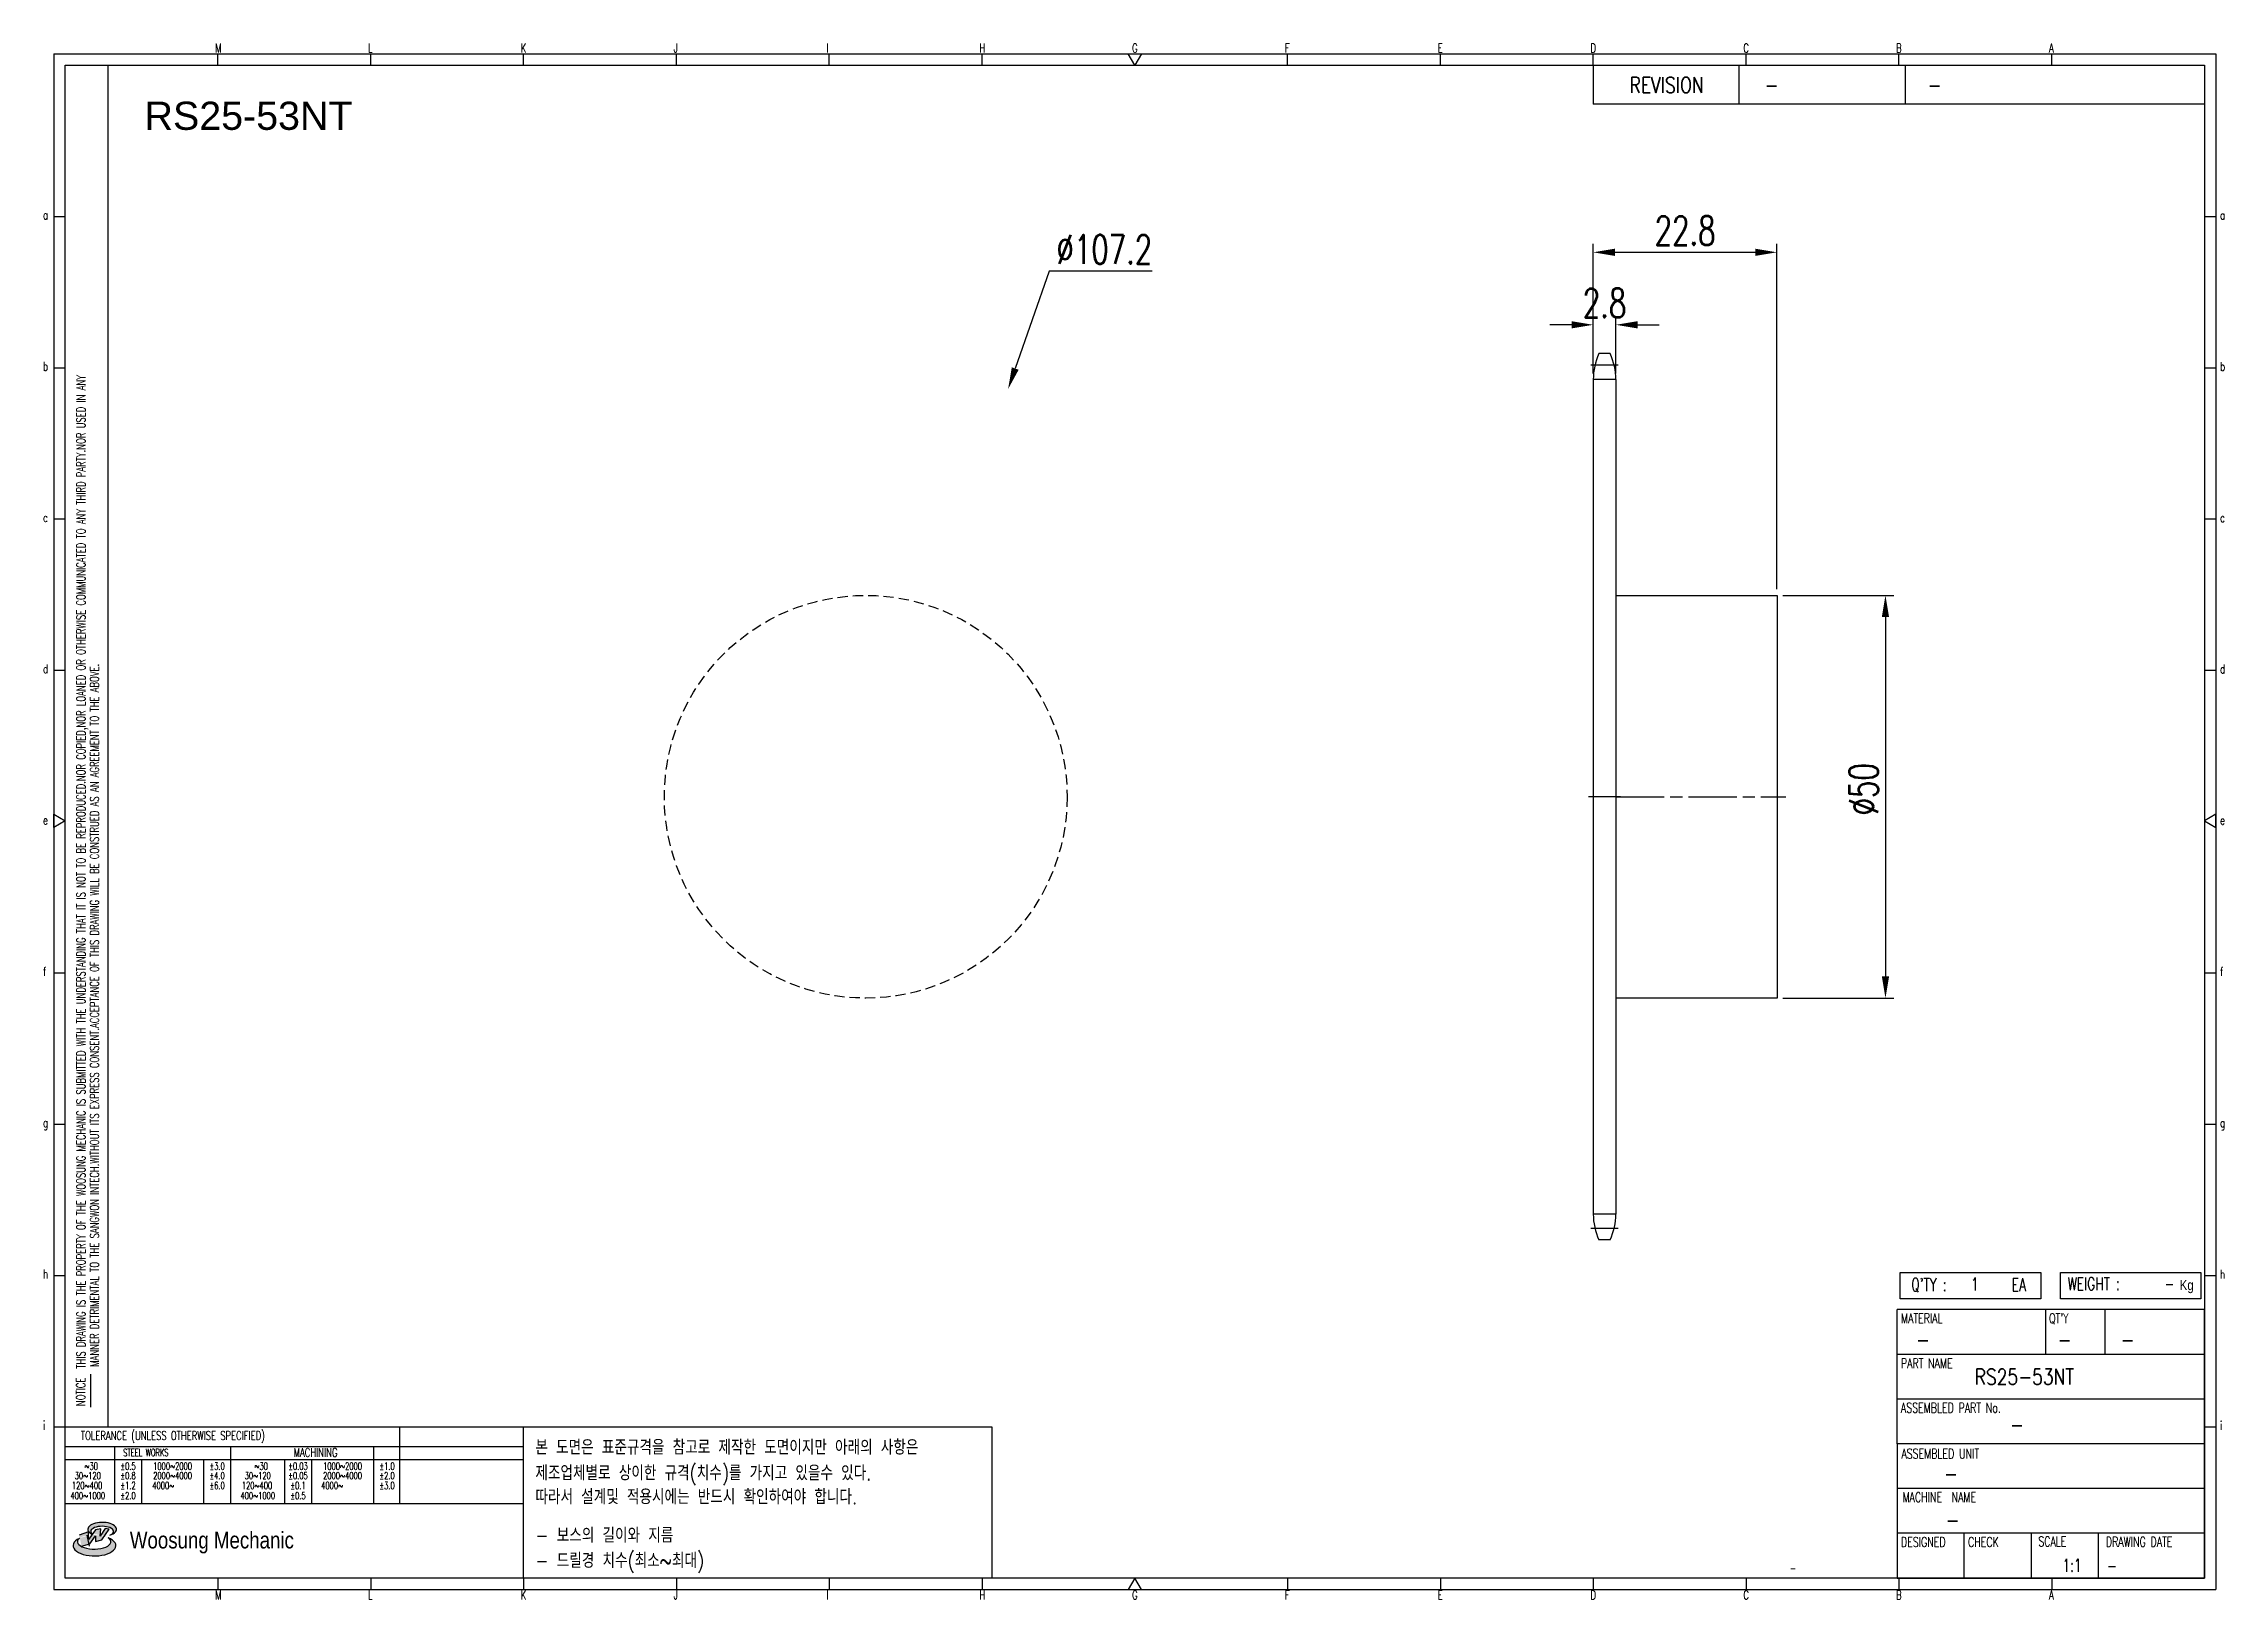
# Model space of a CAD drawing. Header units: millimetres. Extents: x -66803 to -66532, y 2093 to 2286.
import ezdxf
from ezdxf.enums import TextEntityAlignment as Align

# ---------------------------------------------------------------- set-up
doc = ezdxf.new("R2010")
doc.units = ezdxf.units.MM
for name, pattern in [('AM_ISO02W050', [7.5, 6, -1.5]), ('AM_ISO02W050x2', [3.75, 3, -0.75]), ('AM_ISO08W050', [18, 12, -1.5, 3, -1.5]), ('AM_ISO08W050x2', [9, 6, -0.75, 1.5, -0.75]), ('HIDDEN', [9.525, 6.35, -3.175])]:
    doc.linetypes.add(name, pattern=pattern)
for name, color, linetype, lineweight in [('AM_3N', 6, 'AM_ISO02W050', 25), ('AM_7', 4, 'AM_ISO08W050', 25), ('AM_7N', 4, 'AM_ISO08W050', 25)]:
    doc.layers.add(name, color=color, linetype=linetype, lineweight=lineweight)
for name, color, linetype in [('S-DIM', 7, 'Continuous'), ('TITLE', 7, 'Continuous'), ('도면레이아웃', 7, 'Continuous')]:
    doc.layers.add(name, color=color, linetype=linetype)
doc.styles.add('HAN', font='ROMANS.shx', dxfattribs={"width": 0.7, "bigfont": 'whgtxt.shx'})
doc.styles.add('HKD_ST2', font='romans.shx', dxfattribs={"width": 0.7, "height": 4, "bigfont": '@extfont2.shx'})
doc.styles.add('HSG', font='SIMPLEX.shx', dxfattribs={"width": 0.7, "bigfont": 'HSG.shx'})
doc.styles.add('ROMANS', font='romans.shx', dxfattribs={"width": 0.7, "bigfont": 'whgtxt.shx'})
doc.styles.add('SLDTEXTSTYLE4', font='arial.ttf', dxfattribs={"width": 0.8})
doc.styles.get("Standard").update_dxf_attribs({"font": 'arial.ttf'})
doc.dimstyles.new('APP4.5', dxfattribs={"dimscale": 1.5, "dimtxt": 2.4, "dimasz": 1.8, "dimexe": 0.7, "dimexo": 0.5, "dimgap": 0.6, "dimtad": 1, "dimtoh": 1, "dimdec": 1, "dimrnd": 0.01, "dimzin": 9, "dimdsep": 46, "dimtxsty": 'HSG', "dimcen": 0, "dimclrd": 1, "dimclre": 1, "dimclrt": 256, "dimazin": 2, "dimtp": 1, "dimtm": 1, "dimtfac": 0.5, "dimtdec": 1, "dimtofl": 0, "dimtmove": 0, "dimatfit": 3, "dimfxl": 0.7, "dimtvp": 1, "dimtolj": 2, "dimlwd": -1, "dimlwe": -1, "dimarcsym": 0})

# ---------------------------------------------------------------- blocks, each defined once
blk = doc.blocks.new('fyjkfytuj')
for p, q in [((-66537.93, 409.63), (-66517.93, 409.63)), ((-66517.93, 409.63), (-66517.93, 359.63)), ((-66517.93, 359.63), (-66537.93, 359.63))]:
    blk.add_line(p, q)
at = {"layer": 'AM_7N', "linetype": 'AM_ISO08W050x2'}
blk.add_line((-66537.93, 384.63), (-66516.85, 384.63), dxfattribs=at)
blk = doc.blocks.new('SUYWSHJH')
at = {"layer": '도면레이아웃'}
h = blk.add_hatch(color=10, dxfattribs=at)
h.paths.add_polyline_path([(1.544, 35.177), (1.554, 34.966), (1.779, 35.034), (2.054, 35.422), (1.908, 35.446), (1.728, 35.167), (1.741, 35.439), (1.547, 35.405), (1.292, 35.041), (1.295, 35.33), (0.943, 35.208), (1.03, 34.8), (1.336, 34.885)])
edge = h.paths.add_edge_path()
edge.add_ellipse((1.795, 35.421), major_axis=(-0.53, 0), ratio=0.487785, start_angle=122.36065, end_angle=403.39574)
edge.add_line((1.411, 35.244), (1.419, 35.261))
edge.add_ellipse((1.798, 35.344), major_axis=(-0.423, 0), ratio=0.444396, start_angle=131.58977, end_angle=386.19408, ccw=False)
edge = h.paths.add_edge_path()
edge.add_ellipse((1.512, 34.815), major_axis=(-0.793, 0), ratio=0.480113, start_angle=314.67633, end_angle=590.85213)
edge.add_ellipse((1.501, 34.958), major_axis=(-0.62, 0), ratio=0.43311, start_angle=331.7024, end_angle=574.42495, ccw=False)
for p, q in [((0, 90.118), (80.15, 90.118)), ((0, 90.118), (0, 33.191)), ((6.089, 89.693), (6.089, 90.118)), ((11.753, 89.693), (11.753, 90.118)), ((17.418, 89.693), (17.418, 90.118)), ((23.082, 89.693), (23.082, 90.118)), ((28.746, 89.693), (28.746, 90.118)), ((34.411, 89.693), (34.411, 90.118)), ((45.739, 89.693), (45.739, 90.118)), ((51.404, 89.693), (51.404, 90.118)), ((57.068, 89.693), (57.068, 90.118)), ((62.732, 89.693), (62.732, 90.118)), ((68.397, 89.693), (68.397, 90.118)), ((74.061, 89.693), (74.061, 90.118)), ((80.15, 90.118), (80.15, 33.191)), ((0, 84.085), (0.425, 84.085)), ((79.725, 84.085), (80.15, 84.085)), ((0, 78.478), (0.425, 78.478)), ((79.725, 78.478), (80.15, 78.478)), ((0, 72.87), (0.425, 72.87)), ((79.725, 72.87), (80.15, 72.87)), ((0, 67.262), (0.425, 67.262)), ((79.725, 67.262), (80.15, 67.262)), ((0, 56.047), (0.425, 56.047)), ((79.725, 56.047), (80.15, 56.047)), ((0, 50.439), (0.425, 50.439)), ((79.725, 50.439), (80.15, 50.439)), ((0, 44.832), (0.425, 44.832)), ((79.725, 44.832), (80.15, 44.832)), ((1.377, 39.947), (1.377, 41.174)), ((0, 39.224), (0.425, 39.224)), ((79.725, 39.224), (80.15, 39.224)), ((0, 33.191), (80.15, 33.191)), ((6.089, 33.616), (6.089, 33.191)), ((11.753, 33.616), (11.753, 33.191)), ((17.418, 33.616), (17.418, 33.191)), ((23.082, 33.616), (23.082, 33.191)), ((28.746, 33.616), (28.746, 33.191)), ((34.411, 33.616), (34.411, 33.191)), ((45.739, 33.616), (45.739, 33.191)), ((51.404, 33.616), (51.404, 33.191)), ((57.068, 33.616), (57.068, 33.191)), ((62.732, 33.616), (62.732, 33.191)), ((68.397, 33.616), (68.397, 33.191)), ((74.061, 33.616), (74.061, 33.191))]:
    blk.add_line(p, q)
at = {"color": 2}
for p, q in [((2.017, 39.224), (2.017, 89.693)), ((0.425, 39.224), (17.418, 39.224)), ((12.816, 39.224), (12.816, 36.382)), ((17.418, 33.616), (17.418, 39.224)), ((0.425, 38.487), (17.418, 38.487)), ((0.425, 38.012), (17.418, 38.012)), ((2.257, 38.487), (2.257, 36.382)), ((3.257, 38.012), (3.257, 36.382)), ((5.557, 38.012), (5.557, 36.382)), ((6.557, 38.5), (6.557, 36.382)), ((8.557, 38.012), (8.557, 36.382)), ((9.557, 38.026), (9.557, 36.382)), ((11.857, 38.487), (11.857, 36.382)), ((0.425, 36.382), (17.418, 36.382))]:
    blk.add_line(p, q, dxfattribs=at)
at = {"color": 6, "ltscale": 0.5}
for p, q in [((57.068, 89.693), (57.068, 88.246)), ((62.47, 89.693), (62.47, 88.246)), ((68.635, 89.693), (68.635, 88.246)), ((79.725, 88.246), (57.068, 88.246)), ((68.336, 38.59), (68.336, 43.563)), ((79.725, 43.563), (68.336, 43.563)), ((73.827, 43.563), (73.827, 41.905)), ((76.037, 43.563), (76.037, 41.905)), ((79.725, 38.59), (79.725, 43.563)), ((79.725, 41.905), (68.336, 41.905)), ((79.725, 40.248), (68.336, 40.248)), ((68.336, 38.59), (68.336, 33.616)), ((79.725, 38.59), (68.336, 38.59)), ((79.725, 33.616), (79.725, 38.59)), ((79.725, 36.932), (68.336, 36.932)), ((79.725, 35.274), (68.336, 35.274)), ((70.822, 33.616), (70.822, 35.274)), ((73.309, 33.616), (73.309, 35.274)), ((75.796, 33.616), (75.796, 35.274)), ((68.336, 33.616), (79.725, 33.616))]:
    blk.add_line(p, q, dxfattribs=at)
for points in [[(40.075, 89.693), (39.83, 90.118), (40.32, 90.118)], [(0.425, 89.693), (79.725, 89.693), (79.725, 33.616), (0.425, 33.616)], [(0.425, 61.679), (0, 61.433), (0, 61.924)], [(79.725, 61.679), (80.15, 61.433), (80.15, 61.924)], [(40.075, 33.616), (39.83, 33.191), (40.32, 33.191)]]:
    blk.add_lwpolyline(points, close=True)
at = {"layer": 'TITLE', "color": 20}
for p, q in [((68.449, 43.961), (68.449, 44.936)), ((68.449, 44.936), (73.654, 44.936)), ((73.654, 44.936), (73.654, 43.961)), ((74.39, 43.961), (74.39, 44.936)), ((74.39, 44.936), (79.595, 44.936)), ((79.595, 44.936), (79.595, 43.961)), ((73.654, 43.961), (68.449, 43.961)), ((79.595, 43.961), (74.39, 43.961))]:
    blk.add_line(p, q, dxfattribs=at)
at = {"layer": '도면레이아웃'}
for p, q in [((1.295, 35.33), (0.943, 35.208)), ((1.03, 34.8), (1.336, 34.885)), ((1.224, 35.208), (1.311, 34.8)), ((1.224, 35.208), (1.224, 35.208)), ((1.547, 35.405), (1.292, 35.041)), ((1.292, 35.041), (1.295, 35.33)), ((1.336, 34.885), (1.544, 35.177)), ((1.419, 35.261), (1.411, 35.244)), ((1.544, 35.177), (1.554, 34.966)), ((1.741, 35.439), (1.547, 35.405)), ((1.554, 34.966), (1.779, 35.034)), ((1.908, 35.446), (1.728, 35.167)), ((1.728, 35.167), (1.741, 35.439)), ((1.779, 35.034), (2.054, 35.422)), ((2.054, 35.422), (1.908, 35.446))]:
    blk.add_line(p, q, dxfattribs=at)
for centre, major_axis, ratio, start_param, end_param in [((1.795, 35.421), (-0.53, 0), 0.487785, 2.135596, 7.040584), ((1.512, 34.815), (-0.793, 0), 0.480113, 5.492138, 10.312315), ((1.501, 34.958), (-0.62, 0), 0.43311, 5.789299, 10.025607), ((1.798, 35.344), (-0.423, 0), 0.444396, 2.296675, 6.740358)]:
    blk.add_ellipse(centre, major_axis=major_axis, ratio=ratio, start_param=start_param, end_param=end_param, dxfattribs=at)
at = {"color": 4, "style": 'HKD_ST2', "width": 0.7}
for s, p in [('M', (5.988, 90.164)), ('L', (11.652, 90.164)), ('K', (17.316, 90.164)), ('J', (22.981, 90.164)), ('I', (28.645, 90.164)), ('H', (34.309, 90.164)), ('G', (39.974, 90.164)), ('F', (45.638, 90.164)), ('E', (51.302, 90.164)), ('D', (56.967, 90.164)), ('C', (62.631, 90.164)), ('B', (68.295, 90.164)), ('A', (73.96, 90.164)), ('a', (-0.395, 83.976)), ('a', (80.305, 83.97)), ('b', (-0.395, 78.368)), ('b', (80.305, 78.362)), ('c', (-0.395, 72.76)), ('c', (80.305, 72.754)), ('d', (-0.395, 67.153)), ('d', (80.305, 67.147)), ('e', (-0.395, 61.545)), ('e', (80.305, 61.539)), ('f', (-0.395, 55.937)), ('f', (80.305, 55.931)), ('g', (-0.395, 50.33)), ('g', (80.305, 50.324)), ('h', (-0.395, 44.722)), ('h', (80.305, 44.716)), ('i', (-0.395, 39.114)), ('i', (80.305, 39.108)), ('M', (5.988, 32.824)), ('L', (11.652, 32.824)), ('K', (17.316, 32.824)), ('J', (22.981, 32.824)), ('I', (28.645, 32.824)), ('H', (34.309, 32.824)), ('G', (39.974, 32.824)), ('F', (45.638, 32.824)), ('E', (51.302, 32.824)), ('D', (56.967, 32.824)), ('C', (62.631, 32.824)), ('B', (68.295, 32.824)), ('A', (73.96, 32.824))]:
    blk.add_text(s, height=0.326, dxfattribs=at).set_placement(p)
for s, height, style, width, p in [('REVISION', 0.5806, 'HAN', 0.8, (58.415, 88.664)), ('-', 0.581, 'HAN', 0.8, (63.426, 88.664)), ('-', 0.581, 'HAN', 0.8, (69.468, 88.664)), ("Q'TY : ", 0.4746, 'HKD_ST2', 0.7, (68.857, 44.253)), ('1', 0.475, 'HKD_ST2', 0.7, (71.071, 44.275)), ('EA', 0.4746, 'HKD_ST2', 0.7, (72.578, 44.253)), ('WEIGHT : ', 0.4746, 'HKD_ST2', 0.7, (74.65, 44.286)), ('-', 0.581, 'HAN', 0.8, (69.029, 42.157)), ('-', 0.581, 'HAN', 0.8, (74.289, 42.157)), ('-', 0.581, 'HAN', 0.8, (76.623, 42.157)), ('-', 0.581, 'HAN', 0.8, (72.515, 39.013)), ('-', 0.581, 'HAN', 0.8, (70.067, 37.189)), ('-', 0.581, 'HAN', 0.8, (70.126, 35.48)), ('1:1', 0.4746, 'HKD_ST2', 0.7, (74.458, 33.848)), ('-', 0.475, 'HKD_ST2', 0.7, (76.112, 33.837))]:
    blk.add_text(s, height=height, dxfattribs=dict(style=style, width=width)).set_placement(p)
at = {"color": 2, "style": 'HKD_ST2', "width": 0.7}
for s, p in [(' THIS DRAWING IS THE PROPERTY OF THE WOOSUNG MECHANIC IS SUBMITTED WITH THE UNDERSTANDING THAT IT IS NOT TO BE REPRODUCED.NOR COPIED,NOR LOANED OR OTHERWISE COMMUNICATED TO ANY THIRD PARTY.NOR USED IN ANY', (1.173, 41.217)), ('MANNER DETRIMENTAL TO THE SANGWON INTECH.WITHOUT ITS EXPRESS CONSENT.ACCEPTANCE OF THIS DRAWING WILL BE CONSTRUED AS AN AGREEMENT TO THE ABOVE.', (1.672, 41.447))]:
    blk.add_text(s, height=0.326266, rotation=90, dxfattribs=at).set_placement(p)
at = {"style": 'HKD_ST2', "width": 0.7}
blk.add_text('-', height=0.475, dxfattribs=at).set_placement((78.613, 44.286), align=Align.RIGHT)
at = {"color": 4, "style": 'HKD_ST2', "width": 0.7}
for s, height, p in [('MATERIAL', 0.3651, (68.474, 43.425)), ("QT'Y", 0.3651, (73.965, 43.425)), ('PART NAME', 0.3651, (68.474, 41.756)), ('ASSEMBLED PART No.', 0.36511, (68.474, 40.109)), ('ASSEMBLED UNIT', 0.36511, (68.49, 38.408)), ('MACHINE  NAME', 0.36511, (68.532, 36.794)), ('DESIGNED', 0.3651, (68.474, 35.136)), ('CHECK', 0.3651, (70.961, 35.136)), ('SCALE', 0.3651, (73.566, 35.153)), ('DRAWING DATE', 0.36511, (76.071, 35.141))]:
    blk.add_text(s, height=height, dxfattribs=at).set_placement(p, align=Align.TOP_LEFT)
at = {"style": 'HKD_ST2', "width": 0.7}
blk.add_text('NOTICE', height=0.3263, rotation=90, dxfattribs=at).set_placement((1.163, 39.988))
for s, height, style, width, p in [('TOLERANCE (UNLESS OTHERWISE SPECIFIED)', 0.32627, 'HKD_ST2', 0.7, (4.417, 38.896)), ('-', 0.326, 'ROMANS', 0.65, (64.469, 33.975))]:
    blk.add_text(s, height=height, dxfattribs=dict(style=style, width=width)).set_placement(p, align=Align.MIDDLE_CENTER)
at = {"color": 4, "style": 'HKD_ST2', "width": 0.7}
for s, height, p in [('STEEL WORKS', 0.26101, (3.416, 38.268)), ('MACHINING', 0.3263, (9.707, 38.27)), ('%%P0.5', 0.261, (2.757, 37.762)), ('%%P0.8', 0.261, (2.757, 37.411)), ('%%P3.0', 0.261, (6.057, 37.762)), ('%%P4.0', 0.261, (6.057, 37.411)), ('%%P0.03', 0.261, (9.057, 37.762)), ('%%P0.05', 0.261, (9.057, 37.411)), ('%%P1.0', 0.261, (12.357, 37.762)), ('%%P2.0', 0.261, (12.357, 37.411)), ('%%P1.2', 0.261, (2.757, 37.045)), ('%%P2.0', 0.261, (2.757, 36.67)), ('%%P6.0', 0.261, (6.057, 37.045)), ('%%P0.1', 0.261, (9.057, 37.045)), ('%%P0.5', 0.261, (9.057, 36.67)), ('%%P3.0', 0.261, (12.357, 37.045))]:
    blk.add_text(s, height=height, dxfattribs=at).set_placement(p, align=Align.MIDDLE)
for s, height, p in [('30%%126120', 0.261, (1.263, 37.411)), ('%%12630', 0.261, (1.389, 37.762)), ('2000%%1264000', 0.26101, (4.407, 37.411)), ('1000%%1262000', 0.26101, (4.407, 37.762)), ('30%%126120', 0.261, (7.563, 37.411)), ('%%12630', 0.261, (7.689, 37.762)), ('2000%%1264000', 0.26101, (10.707, 37.411)), ('1000%%1262000', 0.26101, (10.707, 37.762)), ('400%%1261000', 0.26101, (1.263, 36.67)), ('120%%126400', 0.26101, (1.237, 37.045)), ('4000%%126', 0.261, (4.061, 37.045)), ('400%%1261000', 0.26101, (7.563, 36.67)), ('120%%126400', 0.26101, (7.537, 37.045)), ('4000%%126', 0.261, (10.321, 37.045))]:
    blk.add_text(s, height=height, dxfattribs=at).set_placement(p, align=Align.MIDDLE_CENTER)
at = {"color": 1, "style": 'SLDTEXTSTYLE4', "width": 0.8}
blk.add_text('Woosung Mechanic', height=0.61957, dxfattribs=at).set_placement((2.822, 34.711))
at = {"layer": 'TITLE', "width": 0.8}
blk.add_text('Kg', height=0.3789, dxfattribs=at).set_placement((78.807, 44.286))
blk = doc.blocks.new('*D19')
at = {"layer": 'Defpoints', "color": 0, "transparency": 16777216}
for p in [(-66607.37, 2251.53), (-66610.17, 2244.75), (-66607.37, 2244.75)]:
    blk.add_point(p, dxfattribs=at)
at = {"layer": 'S-DIM', "color": 1, "transparency": 16777216}
for p, q in [((-66610.17, 2245.5), (-66610.17, 2252.58)), ((-66607.37, 2245.5), (-66607.37, 2252.58)), ((-66612.87, 2251.53), (-66615.57, 2251.53)), ((-66604.67, 2251.53), (-66601.97, 2251.53))]:
    blk.add_line(p, q, dxfattribs=at)
for points in [[(-66612.87, 2251.98), (-66612.87, 2251.08), (-66610.17, 2251.53)], [(-66604.67, 2251.98), (-66604.67, 2251.08), (-66607.37, 2251.53)]]:
    blk.add_solid(points, dxfattribs=at)
at = {"layer": 'S-DIM', "transparency": 16777216, "insert": (-66608.77, 2254.23), "char_height": 3.6, "attachment_point": 5, "style": 'HSG'}
blk.add_mtext('\\A2;2.8', dxfattribs=at)
blk = doc.blocks.new('*D20')
at = {"layer": 'Defpoints', "color": 0, "transparency": 16777216}
for p in [(-66587.37, 2260.53), (-66610.17, 2244.75), (-66587.37, 2217.95)]:
    blk.add_point(p, dxfattribs=at)
at = {"layer": 'S-DIM', "color": 1, "transparency": 16777216}
for p, q in [((-66610.17, 2245.5), (-66610.17, 2261.58)), ((-66607.47, 2260.53), (-66590.07, 2260.53)), ((-66587.37, 2218.7), (-66587.37, 2261.58))]:
    blk.add_line(p, q, dxfattribs=at)
for points in [[(-66607.47, 2260.98), (-66607.47, 2260.08), (-66610.17, 2260.53)], [(-66590.07, 2260.98), (-66590.07, 2260.08), (-66587.37, 2260.53)]]:
    blk.add_solid(points, dxfattribs=at)
at = {"layer": 'S-DIM', "transparency": 16777216, "insert": (-66598.77, 2263.23), "char_height": 3.6, "attachment_point": 5, "style": 'HSG'}
blk.add_mtext('\\A2;22.8', dxfattribs=at)
blk = doc.blocks.new('*D21')
at = {"layer": 'Defpoints', "color": 0, "transparency": 16777216}
for p in [(-66587.37, 2217.95), (-66587.37, 2167.95), (-66573.9, 2167.95)]:
    blk.add_point(p, dxfattribs=at)
at = {"layer": 'S-DIM', "color": 1, "transparency": 16777216}
for p, q in [((-66586.62, 2217.95), (-66572.85, 2217.95)), ((-66573.9, 2215.25), (-66573.9, 2170.65)), ((-66586.62, 2167.95), (-66572.85, 2167.95))]:
    blk.add_line(p, q, dxfattribs=at)
for points in [[(-66574.35, 2215.25), (-66573.45, 2215.25), (-66573.9, 2217.95)], [(-66574.35, 2170.65), (-66573.45, 2170.65), (-66573.9, 2167.95)]]:
    blk.add_solid(points, dxfattribs=at)
at = {"layer": 'S-DIM', "transparency": 16777216, "insert": (-66576.6, 2193.88), "char_height": 3.6, "attachment_point": 5, "rotation": 90, "style": 'HSG'}
blk.add_mtext('\\A2;%%c50', dxfattribs=at)
blk = doc.blocks.new('*D22')
at = {"layer": 'Defpoints', "color": 0, "transparency": 16777216}
for p in [(-66682.81, 2243.55), (-66718.15, 2142.35)]:
    blk.add_point(p, dxfattribs=at)
at = {"layer": 'S-DIM', "color": 1, "transparency": 16777216}
for p, q in [((-66677.71, 2258.18), (-66681.92, 2246.1)), ((-66664.93, 2258.18), (-66677.71, 2258.18))]:
    blk.add_line(p, q, dxfattribs=at)
blk.add_solid([(-66682.35, 2246.25), (-66681.5, 2245.95), (-66682.81, 2243.55)], dxfattribs=at)
at = {"layer": 'S-DIM', "transparency": 16777216, "insert": (-66670.87, 2260.88), "char_height": 3.6, "attachment_point": 5, "style": 'HSG'}
blk.add_mtext('\\A2;∅107.2', dxfattribs=at)

msp = doc.modelspace()

# ---------------------------------------------------------------- linework, layer by layer
for p, q in [((-66608.07, 2247.95), (-66609.46, 2247.95)), ((-66610.17, 2244.75), (-66610.17, 2141.15)), ((-66607.37, 2244.75), (-66607.37, 2141.15)), ((-66608.07, 2137.95), (-66609.46, 2137.95))]:
    msp.add_line(p, q)
at = {"color": 4}
msp.add_lwpolyline([(-66742.95, 2114.75), (-66684.81, 2114.75), (-66684.81, 2095.97), (-66742.95, 2095.97)], close=True, dxfattribs=at)
at = {"color": 2, "linetype": 'HIDDEN', "ltscale": 0.2}
msp.add_circle((-66700.48, 2192.95), 25, dxfattribs=at)
for centre, start, end in [((-66602.57, 2244.75), 155.0989, 180), ((-66614.97, 2244.75), 0, 24.9011), ((-66602.57, 2141.15), 180, 204.9011), ((-66614.97, 2141.15), 335.0989, 0)]:
    msp.add_arc(centre, 7.6, start, end)
at = {"layer": 'AM_3N', "linetype": 'AM_ISO02W050x2'}
for p, q in [((-66607.37, 2244.75), (-66610.17, 2244.75)), ((-66607.37, 2141.15), (-66610.17, 2141.15))]:
    msp.add_line(p, q, dxfattribs=at)
at = {"layer": 'AM_7', "linetype": 'AM_ISO08W050x2'}
for p, q in [((-66607.09, 2246.54), (-66610.48, 2246.54)), ((-66606.78, 2192.95), (-66610.75, 2192.95)), ((-66607.09, 2139.35), (-66610.48, 2139.35))]:
    msp.add_line(p, q, dxfattribs=at)

# ---------------------------------------------------------------- block references
at = {"xscale": 3.34878058944, "yscale": 3.34878058944, "zscale": 3.34878058944}
msp.add_blockref('SUYWSHJH', (-66801.28, 1983.4), dxfattribs=at)
msp.add_blockref('fyjkfytuj', (-69.43, 1808.32))

# ---------------------------------------------------------------- texts
at = {"color": 2}
msp.add_text('RS25-53NT', height=3.499, dxfattribs=at).set_placement((-66790, 2275.73))
at = {"style": 'HAN', "width": 0.8}
msp.add_text('RS25-53NT', height=1.944, dxfattribs=at).set_placement((-66562.82, 2119.98))
at = {"color": 4, "style": 'HAN', "width": 0.8}
for s, p in [('본 도면은 표준규격을 참고로 제작한 도면이지만 아래의 사항은', (-66741.49, 2111.28)), ('제조업체별로 상이한 규격(치수)를 가지고 있을수 있다.', (-66741.49, 2108.09)), ('따라서 설계및 적용시에는 반드시 확인하여야 합니다.', (-66741.49, 2105.13)), ('- 보스의 길이와 지름', (-66741.49, 2100.36)), ('- 드릴경 치수(최소~최대)', (-66741.49, 2097.22))]:
    msp.add_text(s, height=1.8397, dxfattribs=at).set_placement(p)

# ---------------------------------------------------------------- dimensions: what is measured, and where the dimension line sits
at = {"layer": 'S-DIM'}
dim = msp.add_diameter_dim_2p(p1=(-66718.15, 2142.35), p2=(-66682.81, 2243.55), dimstyle='APP4.5', dxfattribs=at)
dim.commit()
dim.dimension.update_dxf_attribs({"geometry": '*D22', "text_midpoint": (-66670.87, 2258.18), "dimtype": 163})
dim = msp.add_linear_dim(base=(-66587.37, 2260.53), p1=(-66610.17, 2244.75), p2=(-66587.37, 2217.95), dimstyle='APP4.5', dxfattribs=at)
dim.commit()
dim.dimension.update_dxf_attribs({"geometry": '*D20', "text_midpoint": (-66598.77, 2263.23)})
dim = msp.add_linear_dim(base=(-66607.37, 2251.53), p1=(-66610.17, 2244.75), p2=(-66607.37, 2244.75), dimstyle='APP4.5', dxfattribs=at)
dim.commit()
dim.dimension.update_dxf_attribs({"geometry": '*D19', "text_midpoint": (-66608.77, 2251.53), "dimtype": 160})
dim = msp.add_linear_dim(base=(-66573.9, 2167.95), p1=(-66587.37, 2217.95), p2=(-66587.37, 2167.95), angle=90, text='%%c<>', dimstyle='APP4.5', dxfattribs=at)
dim.commit()
dim.dimension.update_dxf_attribs({"geometry": '*D21', "text_midpoint": (-66573.9, 2193.88), "dimtype": 160})

doc.saveas('drawing.dxf')
